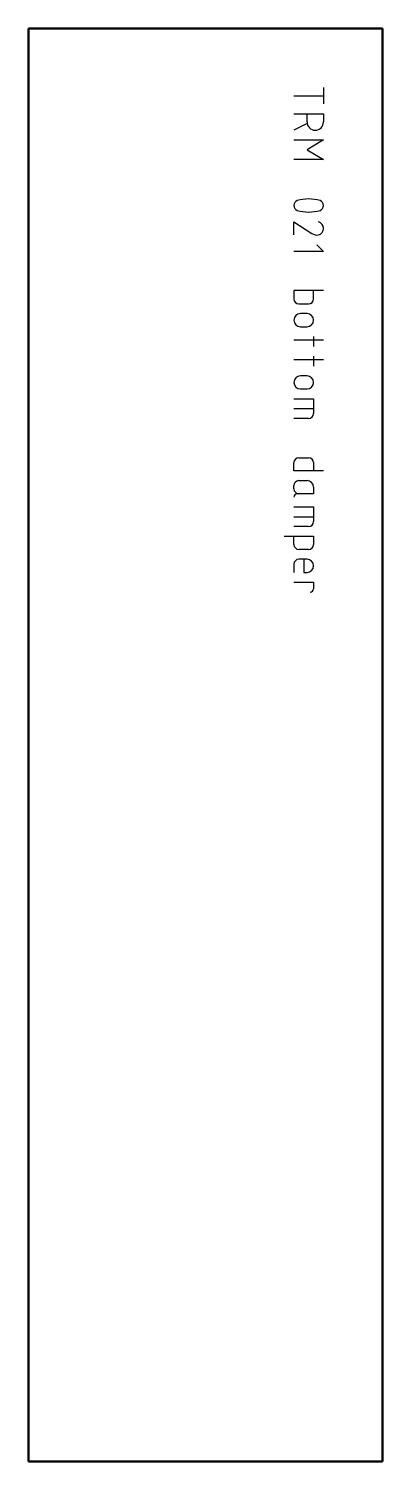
# Model space of a CAD drawing. Header units: millimetres. Extents: x 0 to 120, y 0 to 486.
import ezdxf

# ---------------------------------------------------------------- set-up
doc = ezdxf.new("R2010")
doc.units = ezdxf.units.MM
doc.layers.add('IV_MARK_SURFACE', color=2, linetype='Continuous', lineweight=25)
doc.layers.add('IV_OUTER_PROFILE', color=7, linetype='Continuous', lineweight=50)

msp = doc.modelspace()

# ---------------------------------------------------------------- linework, layer by layer
at = {"layer": 'IV_MARK_SURFACE'}
for p, q in [((90, 463.23), (100, 463.23)), ((100, 466.01), (100, 463.23)), ((100, 463.23), (100, 460.45)), ((90, 457.12), (94.44, 457.12)), ((94.44, 457.12), (100, 457.12)), ((94.44, 454.34), (94.44, 457.12)), ((100, 457.12), (100, 454.34)), ((94.44, 453.79), (90, 451.56)), ((90, 448.23), (100, 448.23)), ((100, 448.23), (94.44, 444.9)), ((94.44, 444.9), (100, 441.56)), ((100, 441.56), (90, 441.56)), ((90, 416.01), (90, 420.45)), ((90, 420.45), (96.11, 416.56)), ((100, 410.45), (90, 410.45)), ((97.77, 412.67), (100, 410.45)), ((96.66, 397.12), (90, 397.12)), ((90, 397.12), (90, 394.34)), ((100, 397.12), (96.66, 397.12)), ((96.66, 394.34), (96.66, 397.12)), ((91.66, 392.67), (95, 392.67)), ((94.44, 389.34), (92.22, 389.34)), ((92.22, 384.9), (94.44, 384.9)), ((90, 380.45), (96.66, 380.45)), ((96.66, 381.56), (96.66, 380.45)), ((96.66, 380.45), (100, 380.45)), ((96.66, 380.45), (96.66, 378.23)), ((96.66, 374.9), (96.66, 373.79)), ((90, 373.79), (96.66, 373.79)), ((96.66, 373.79), (100, 373.79)), ((96.66, 373.79), (96.66, 371.56)), ((94.44, 368.23), (92.22, 368.23)), ((90, 360.45), (96.66, 360.45)), ((92.22, 363.79), (94.44, 363.79)), ((96.66, 360.45), (96.66, 357.12)), ((90, 357.12), (96.66, 357.12)), ((96.66, 357.12), (96.66, 355.45)), ((95, 353.79), (90, 353.79)), ((91.66, 340.45), (95, 340.45)), ((90, 336.01), (90, 338.79)), ((96.66, 336.01), (90, 336.01)), ((96.66, 338.79), (96.66, 336.01)), ((100, 336.01), (96.66, 336.01)), ((90, 329.9), (90, 331.01)), ((91.66, 332.67), (94.44, 332.67)), ((91.66, 328.23), (91.11, 328.23)), ((96.66, 328.23), (91.66, 328.23)), ((96.66, 330.45), (96.66, 328.23)), ((90, 323.79), (96.66, 323.79)), ((96.66, 323.79), (96.66, 320.45)), ((90, 320.45), (96.66, 320.45)), ((95, 317.12), (90, 317.12)), ((96.66, 320.45), (96.66, 318.79)), ((86.66, 313.79), (90, 313.79)), ((90, 313.79), (96.66, 313.79)), ((90, 311.01), (90, 313.79)), ((96.66, 313.79), (96.66, 311.01)), ((95, 309.34), (91.66, 309.34)), ((90, 304.34), (90, 301.56)), ((93.33, 306.01), (91.66, 306.01)), ((93.33, 306.01), (93.33, 301.56)), ((94.44, 306.01), (93.33, 306.01)), ((93.33, 301.56), (94.44, 301.56)), ((90, 298.23), (96.66, 298.23)), ((96.66, 298.23), (96.66, 296.01))]:
    msp.add_line(p, q, dxfattribs=at)
for centre, radius, start, end in [((97.22, 454.34), 2.78, 180, 0), ((95, 414.23), 13.99, 73.8661, 106.1339), ((91.82, 426.01), 1.81, 113.0373, 246.9627), ((95, 437.78), 13.99, 253.8661, 286.1339), ((98.2, 426.01), 1.8, 292.4119, 67.5881), ((97.67, 418.23), 2.32, 286.4047, 73.5953), ((97.9, 419), 3.02, 233.6911, 278.2364), ((91.66, 394.34), 1.67, 180, 270), ((95, 394.34), 1.67, 270, 0), ((92.22, 387.12), 2.22, 90, 270), ((94.44, 387.12), 2.22, 270, 90), ((92.22, 366.01), 2.22, 90, 270), ((94.44, 366.01), 2.22, 270, 90), ((95, 355.45), 1.67, 270, 0), ((91.66, 338.79), 1.67, 90, 180), ((95, 338.79), 1.67, 0, 90), ((91.66, 331.01), 1.67, 90, 180), ((94.44, 330.45), 2.22, 0, 90), ((91.66, 329.9), 1.67, 180, 270), ((91.11, 327.12), 1.11, 90, 180), ((95, 318.79), 1.67, 270, 0), ((91.66, 311.01), 1.67, 180, 270), ((95, 311.01), 1.67, 270, 0), ((91.66, 304.34), 1.67, 90, 180), ((94.44, 303.79), 2.22, 270, 90), ((95.55, 296.01), 1.11, 270, 0)]:
    msp.add_arc(centre, radius, start, end, dxfattribs=at)
at = {"layer": 'IV_OUTER_PROFILE'}
for p, q in [((0, 486), (120, 486)), ((0, 0), (0, 486)), ((120, 486), (120, 0)), ((120, 0), (0, 0))]:
    msp.add_line(p, q, dxfattribs=at)

doc.saveas('drawing.dxf')
